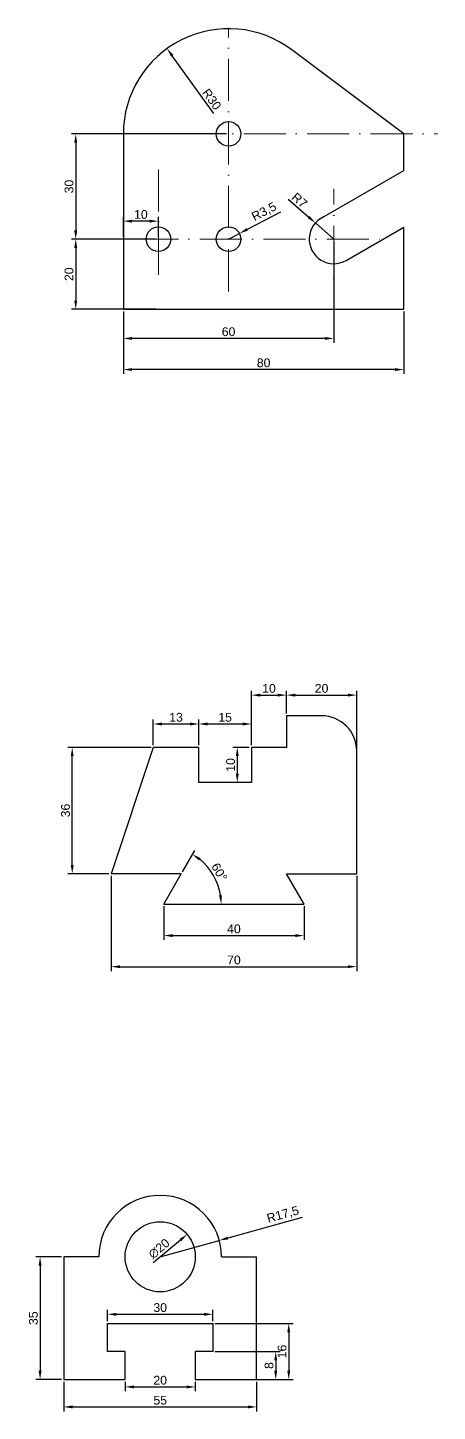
# Model space of a CAD drawing. Header units: millimetres. Extents: x 2742 to 3251, y 847 to 2358.
# Drawn here: x 2775.4 to 2892.2, y 1963.3 to 2357.8 of the extents above; entities that cross this region are included whole.
import ezdxf

# ---------------------------------------------------------------- set-up
doc = ezdxf.new("R2010")
doc.units = ezdxf.units.MM
doc.linetypes.add('ACAD_ISO10W100', pattern=[18, 12, -3, 0, -3])
doc.layers.add('eksen çizgisi', color=1, linetype='ACAD_ISO10W100', lineweight=15)
doc.layers.add('ölçülendirme', color=2, linetype='Continuous', lineweight=15)
doc.styles.get("Standard").update_dxf_attribs({"font": 'arial.ttf'})
doc.dimstyles.new('ISO-25', dxfattribs={"dimtxt": 2.5, "dimasz": 2.5, "dimexe": 1.25, "dimexo": 0.625, "dimtad": 1, "dimtxsty": 'Standard', "dimcen": 2.5, "dimadec": 0, "dimazin": 0, "dimtfac": 1, "dimtmove": 0, "dimatfit": 3, "dimfxl": 1, "dimarcsym": 0})

# ---------------------------------------------------------------- blocks, each defined once
blk = doc.blocks.new('*D157')
at = {"layer": 'Defpoints', "color": 0, "transparency": 16777216}
for p in [(2815.09, 2351.79), (2832.65, 2327.47)]:
    blk.add_point(p, dxfattribs=at)
at = {"layer": 'ölçülendirme', "color": 0, "lineweight": -2, "transparency": 16777216}
blk.add_line((2828.43, 2333.31), (2816.55, 2349.76), dxfattribs=at)
at = {"layer": 'ölçülendirme', "color": 0, "transparency": 16777216}
blk.add_solid([(2816.89, 2350), (2816.21, 2349.52), (2815.09, 2351.79)], dxfattribs=at)
at = {"layer": 'ölçülendirme', "color": 0, "transparency": 16777216, "insert": (2827.86, 2337.35), "char_height": 2.5, "attachment_point": 5, "rotation": 305.84}
blk.add_mtext('R30', dxfattribs=at)
blk = doc.blocks.new('*D158')
at = {"layer": 'Defpoints', "color": 0, "transparency": 16777216}
for p in [(2857.4, 2302.1), (2862.65, 2297.47)]:
    blk.add_point(p, dxfattribs=at)
at = {"layer": 'ölçülendirme', "color": 0, "lineweight": -2, "transparency": 16777216}
for p, q in [((2849.69, 2308.9), (2855.53, 2303.75)), ((2862.65, 2297.47), (2857.4, 2302.1))]:
    blk.add_line(p, q, dxfattribs=at)
at = {"layer": 'ölçülendirme', "color": 0, "transparency": 16777216}
blk.add_solid([(2855.8, 2304.06), (2855.25, 2303.44), (2857.4, 2302.1)], dxfattribs=at)
at = {"layer": 'ölçülendirme', "color": 0, "transparency": 16777216, "insert": (2852.91, 2308.56), "char_height": 2.5, "attachment_point": 5, "rotation": 318.5839}
blk.add_mtext('R7', dxfattribs=at)
blk = doc.blocks.new('*D159')
at = {"layer": 'Defpoints', "color": 0, "transparency": 16777216}
for p in [(2832.65, 2297.47), (2835.75, 2299.09)]:
    blk.add_point(p, dxfattribs=at)
at = {"layer": 'ölçülendirme', "color": 0, "lineweight": -2, "transparency": 16777216}
for p, q in [((2847.46, 2305.21), (2837.97, 2300.25)), ((2832.65, 2297.47), (2835.75, 2299.09))]:
    blk.add_line(p, q, dxfattribs=at)
at = {"layer": 'ölçülendirme', "color": 0, "transparency": 16777216}
blk.add_solid([(2837.78, 2300.62), (2838.16, 2299.88), (2835.75, 2299.09)], dxfattribs=at)
at = {"layer": 'ölçülendirme', "color": 0, "transparency": 16777216, "insert": (2842.84, 2305.19), "char_height": 2.5, "attachment_point": 5, "rotation": 27.5979}
blk.add_mtext('R3,5', dxfattribs=at)
blk = doc.blocks.new('*D200')
at = {"layer": 'Defpoints', "color": 0, "transparency": 16777216}
for p in [(2802.65, 2302.6), (2802.65, 2297.47), (2812.65, 2297.47)]:
    blk.add_point(p, dxfattribs=at)
at = {"layer": 'ölçülendirme', "color": 0, "lineweight": -2, "transparency": 16777216}
for p, q in [((2802.65, 2298.09), (2802.65, 2303.85)), ((2812.65, 2298.09), (2812.65, 2303.85)), ((2810.15, 2302.6), (2805.15, 2302.6))]:
    blk.add_line(p, q, dxfattribs=at)
at = {"layer": 'ölçülendirme', "color": 0, "transparency": 16777216}
for points in [[(2805.15, 2303.02), (2805.15, 2302.18), (2802.65, 2302.6)], [(2810.15, 2303.02), (2810.15, 2302.18), (2812.65, 2302.6)]]:
    blk.add_solid(points, dxfattribs=at)
at = {"layer": 'ölçülendirme', "color": 0, "transparency": 16777216, "insert": (2807.65, 2304.5), "char_height": 2.5, "attachment_point": 5}
blk.add_mtext('10', dxfattribs=at)
blk = doc.blocks.new('*D201')
at = {"layer": 'Defpoints', "color": 0, "transparency": 16777216}
for p in [(2832.65, 2327.47), (2789.07, 2297.47), (2812.65, 2297.47)]:
    blk.add_point(p, dxfattribs=at)
at = {"layer": 'ölçülendirme', "color": 0, "lineweight": -2, "transparency": 16777216}
for p, q in [((2832.03, 2327.47), (2787.82, 2327.47)), ((2789.07, 2324.97), (2789.07, 2299.97)), ((2812.03, 2297.47), (2787.82, 2297.47))]:
    blk.add_line(p, q, dxfattribs=at)
at = {"layer": 'ölçülendirme', "color": 0, "transparency": 16777216}
for points in [[(2788.65, 2324.97), (2789.49, 2324.97), (2789.07, 2327.47)], [(2788.65, 2299.97), (2789.49, 2299.97), (2789.07, 2297.47)]]:
    blk.add_solid(points, dxfattribs=at)
at = {"layer": 'ölçülendirme', "color": 0, "transparency": 16777216, "insert": (2787.17, 2312.47), "char_height": 2.5, "attachment_point": 5, "rotation": 90}
blk.add_mtext('30', dxfattribs=at)
blk = doc.blocks.new('*D202')
at = {"layer": 'Defpoints', "color": 0, "transparency": 16777216}
for p in [(2812.65, 2297.47), (2789.07, 2277.47), (2812.65, 2277.47)]:
    blk.add_point(p, dxfattribs=at)
at = {"layer": 'ölçülendirme', "color": 0, "lineweight": -2, "transparency": 16777216}
for p, q in [((2812.03, 2297.47), (2787.82, 2297.47)), ((2789.07, 2294.97), (2789.07, 2279.97)), ((2812.03, 2277.47), (2787.82, 2277.47))]:
    blk.add_line(p, q, dxfattribs=at)
at = {"layer": 'ölçülendirme', "color": 0, "transparency": 16777216}
for points in [[(2788.65, 2294.97), (2789.49, 2294.97), (2789.07, 2297.47)], [(2788.65, 2279.97), (2789.49, 2279.97), (2789.07, 2277.47)]]:
    blk.add_solid(points, dxfattribs=at)
at = {"layer": 'ölçülendirme', "color": 0, "transparency": 16777216, "insert": (2787.17, 2287.47), "char_height": 2.5, "attachment_point": 5, "rotation": 90}
blk.add_mtext('20', dxfattribs=at)
blk = doc.blocks.new('*D203')
at = {"layer": 'Defpoints', "color": 0, "transparency": 16777216}
for p in [(2862.65, 2297.47), (2802.65, 2277.47), (2802.65, 2269.17)]:
    blk.add_point(p, dxfattribs=at)
at = {"layer": 'ölçülendirme', "color": 0, "lineweight": -2, "transparency": 16777216}
for p, q in [((2862.65, 2296.84), (2862.65, 2267.92)), ((2802.65, 2276.84), (2802.65, 2267.92)), ((2860.15, 2269.17), (2805.15, 2269.17))]:
    blk.add_line(p, q, dxfattribs=at)
at = {"layer": 'ölçülendirme', "color": 0, "transparency": 16777216}
for points in [[(2805.15, 2269.59), (2805.15, 2268.75), (2802.65, 2269.17)], [(2860.15, 2269.59), (2860.15, 2268.75), (2862.65, 2269.17)]]:
    blk.add_solid(points, dxfattribs=at)
at = {"layer": 'ölçülendirme', "color": 0, "transparency": 16777216, "insert": (2832.65, 2271.07), "char_height": 2.5, "attachment_point": 5}
blk.add_mtext('60', dxfattribs=at)
blk = doc.blocks.new('*D204')
at = {"layer": 'Defpoints', "color": 0, "transparency": 16777216}
for p in [(2802.65, 2277.47), (2882.65, 2277.47), (2802.65, 2260.3)]:
    blk.add_point(p, dxfattribs=at)
at = {"layer": 'ölçülendirme', "color": 0, "lineweight": -2, "transparency": 16777216}
for p, q in [((2802.65, 2276.84), (2802.65, 2259.05)), ((2882.65, 2276.84), (2882.65, 2259.05)), ((2880.15, 2260.3), (2805.15, 2260.3))]:
    blk.add_line(p, q, dxfattribs=at)
at = {"layer": 'ölçülendirme', "color": 0, "transparency": 16777216}
for points in [[(2805.15, 2260.71), (2805.15, 2259.88), (2802.65, 2260.3)], [(2880.15, 2260.71), (2880.15, 2259.88), (2882.65, 2260.3)]]:
    blk.add_solid(points, dxfattribs=at)
at = {"layer": 'ölçülendirme', "color": 0, "transparency": 16777216, "insert": (2842.65, 2262.2), "char_height": 2.5, "attachment_point": 5}
blk.add_mtext('80', dxfattribs=at)
blk = doc.blocks.new('*D205')
at = {"layer": 'Defpoints', "color": 0, "transparency": 16777216}
for p in [(2824.18, 2159.27), (2811.18, 2152.6), (2824.18, 2152.6)]:
    blk.add_point(p, dxfattribs=at)
at = {"layer": 'ölçülendirme', "color": 0, "lineweight": -2, "transparency": 16777216}
for p, q in [((2811.18, 2153.22), (2811.18, 2160.52)), ((2813.68, 2159.27), (2821.68, 2159.27)), ((2824.18, 2153.22), (2824.18, 2160.52))]:
    blk.add_line(p, q, dxfattribs=at)
at = {"layer": 'ölçülendirme', "color": 0, "transparency": 16777216}
for points in [[(2813.68, 2159.69), (2813.68, 2158.86), (2811.18, 2159.27)], [(2821.68, 2159.69), (2821.68, 2158.86), (2824.18, 2159.27)]]:
    blk.add_solid(points, dxfattribs=at)
at = {"layer": 'ölçülendirme', "color": 0, "transparency": 16777216, "insert": (2817.68, 2161.17), "char_height": 2.5, "attachment_point": 5}
blk.add_mtext('13', dxfattribs=at)
blk = doc.blocks.new('*D206')
at = {"layer": 'Defpoints', "color": 0, "transparency": 16777216}
for p in [(2839.18, 2159.27), (2824.18, 2152.6), (2839.18, 2152.6)]:
    blk.add_point(p, dxfattribs=at)
at = {"layer": 'ölçülendirme', "color": 0, "lineweight": -2, "transparency": 16777216}
for p, q in [((2824.18, 2153.22), (2824.18, 2160.52)), ((2826.68, 2159.27), (2836.68, 2159.27)), ((2839.18, 2153.22), (2839.18, 2160.52))]:
    blk.add_line(p, q, dxfattribs=at)
at = {"layer": 'ölçülendirme', "color": 0, "transparency": 16777216}
for points in [[(2826.68, 2159.69), (2826.68, 2158.86), (2824.18, 2159.27)], [(2836.68, 2159.69), (2836.68, 2158.86), (2839.18, 2159.27)]]:
    blk.add_solid(points, dxfattribs=at)
at = {"layer": 'ölçülendirme', "color": 0, "transparency": 16777216, "insert": (2831.68, 2161.17), "char_height": 2.5, "attachment_point": 5}
blk.add_mtext('15', dxfattribs=at)
blk = doc.blocks.new('*D207')
at = {"layer": 'Defpoints', "color": 0, "transparency": 16777216}
for p in [(2849.18, 2167.5), (2849.18, 2161.6), (2839.18, 2152.6)]:
    blk.add_point(p, dxfattribs=at)
at = {"layer": 'ölçülendirme', "color": 0, "lineweight": -2, "transparency": 16777216}
for p, q in [((2839.18, 2153.22), (2839.18, 2168.75)), ((2841.68, 2167.5), (2846.68, 2167.5)), ((2849.18, 2162.22), (2849.18, 2168.75))]:
    blk.add_line(p, q, dxfattribs=at)
at = {"layer": 'ölçülendirme', "color": 0, "transparency": 16777216}
for points in [[(2841.68, 2167.91), (2841.68, 2167.08), (2839.18, 2167.5)], [(2846.68, 2167.91), (2846.68, 2167.08), (2849.18, 2167.5)]]:
    blk.add_solid(points, dxfattribs=at)
at = {"layer": 'ölçülendirme', "color": 0, "transparency": 16777216, "insert": (2844.18, 2169.4), "char_height": 2.5, "attachment_point": 5}
blk.add_mtext('10', dxfattribs=at)
blk = doc.blocks.new('*D208')
at = {"layer": 'Defpoints', "color": 0, "transparency": 16777216}
for p in [(2869.18, 2167.5), (2849.18, 2161.6), (2869.18, 2151.6)]:
    blk.add_point(p, dxfattribs=at)
at = {"layer": 'ölçülendirme', "color": 0, "lineweight": -2, "transparency": 16777216}
for p, q in [((2849.18, 2162.22), (2849.18, 2168.75)), ((2851.68, 2167.5), (2866.68, 2167.5)), ((2869.18, 2152.22), (2869.18, 2168.75))]:
    blk.add_line(p, q, dxfattribs=at)
at = {"layer": 'ölçülendirme', "color": 0, "transparency": 16777216}
for points in [[(2851.68, 2167.91), (2851.68, 2167.08), (2849.18, 2167.5)], [(2866.68, 2167.91), (2866.68, 2167.08), (2869.18, 2167.5)]]:
    blk.add_solid(points, dxfattribs=at)
at = {"layer": 'ölçülendirme', "color": 0, "transparency": 16777216, "insert": (2859.18, 2169.4), "char_height": 2.5, "attachment_point": 5}
blk.add_mtext('20', dxfattribs=at)
blk = doc.blocks.new('*D209')
at = {"layer": 'Defpoints', "color": 0, "transparency": 16777216}
for p in [(2839.18, 2152.6), (2835.14, 2142.6), (2839.18, 2142.6)]:
    blk.add_point(p, dxfattribs=at)
at = {"layer": 'ölçülendirme', "color": 0, "lineweight": -2, "transparency": 16777216}
for p, q in [((2838.56, 2152.6), (2833.89, 2152.6)), ((2835.14, 2150.1), (2835.14, 2145.1)), ((2838.56, 2142.6), (2833.89, 2142.6))]:
    blk.add_line(p, q, dxfattribs=at)
at = {"layer": 'ölçülendirme', "color": 0, "transparency": 16777216}
for points in [[(2834.72, 2150.1), (2835.55, 2150.1), (2835.14, 2152.6)], [(2834.72, 2145.1), (2835.55, 2145.1), (2835.14, 2142.6)]]:
    blk.add_solid(points, dxfattribs=at)
at = {"layer": 'ölçülendirme', "color": 0, "transparency": 16777216, "insert": (2833.24, 2147.6), "char_height": 2.5, "attachment_point": 5, "rotation": 90}
blk.add_mtext('10', dxfattribs=at)
blk = doc.blocks.new('*D210')
at = {"layer": 'Defpoints', "color": 0, "transparency": 16777216}
for p in [(2788.07, 2152.6), (2811.18, 2152.6), (2799.18, 2116.6)]:
    blk.add_point(p, dxfattribs=at)
at = {"layer": 'ölçülendirme', "color": 0, "lineweight": -2, "transparency": 16777216}
for p, q in [((2810.56, 2152.6), (2786.82, 2152.6)), ((2788.07, 2119.1), (2788.07, 2150.1)), ((2798.56, 2116.6), (2786.82, 2116.6))]:
    blk.add_line(p, q, dxfattribs=at)
at = {"layer": 'ölçülendirme', "color": 0, "transparency": 16777216}
for points in [[(2787.65, 2150.1), (2788.48, 2150.1), (2788.07, 2152.6)], [(2787.65, 2119.1), (2788.48, 2119.1), (2788.07, 2116.6)]]:
    blk.add_solid(points, dxfattribs=at)
at = {"layer": 'ölçülendirme', "color": 0, "transparency": 16777216, "insert": (2786.16, 2134.6), "char_height": 2.5, "attachment_point": 5, "rotation": 90}
blk.add_mtext('36', dxfattribs=at)
blk = doc.blocks.new('*D211')
at = {"layer": 'Defpoints', "color": 0, "transparency": 16777216}
for p in [(2814.18, 2107.94), (2854.18, 2107.94), (2854.18, 2098.95)]:
    blk.add_point(p, dxfattribs=at)
at = {"layer": 'ölçülendirme', "color": 0, "lineweight": -2, "transparency": 16777216}
for p, q in [((2814.18, 2107.31), (2814.18, 2097.7)), ((2854.18, 2107.31), (2854.18, 2097.7)), ((2816.68, 2098.95), (2851.68, 2098.95))]:
    blk.add_line(p, q, dxfattribs=at)
at = {"layer": 'ölçülendirme', "color": 0, "transparency": 16777216}
for points in [[(2816.68, 2099.37), (2816.68, 2098.54), (2814.18, 2098.95)], [(2851.68, 2099.37), (2851.68, 2098.54), (2854.18, 2098.95)]]:
    blk.add_solid(points, dxfattribs=at)
at = {"layer": 'ölçülendirme', "color": 0, "transparency": 16777216, "insert": (2834.18, 2100.85), "char_height": 2.5, "attachment_point": 5}
blk.add_mtext('40', dxfattribs=at)
blk = doc.blocks.new('*D212')
at = {"layer": 'Defpoints', "color": 0, "transparency": 16777216}
for p in [(2799.18, 2116.6), (2869.18, 2116.6), (2869.18, 2090.09)]:
    blk.add_point(p, dxfattribs=at)
at = {"layer": 'ölçülendirme', "color": 0, "lineweight": -2, "transparency": 16777216}
for p, q in [((2799.18, 2115.97), (2799.18, 2088.84)), ((2869.18, 2115.97), (2869.18, 2088.84)), ((2801.68, 2090.09), (2866.68, 2090.09))]:
    blk.add_line(p, q, dxfattribs=at)
at = {"layer": 'ölçülendirme', "color": 0, "transparency": 16777216}
for points in [[(2801.68, 2090.51), (2801.68, 2089.68), (2799.18, 2090.09)], [(2866.68, 2090.51), (2866.68, 2089.68), (2869.18, 2090.09)]]:
    blk.add_solid(points, dxfattribs=at)
at = {"layer": 'ölçülendirme', "color": 0, "transparency": 16777216, "insert": (2834.18, 2092), "char_height": 2.5, "attachment_point": 5}
blk.add_mtext('70', dxfattribs=at)
blk = doc.blocks.new('*D213')
at = {"layer": 'Defpoints', "color": 0, "transparency": 16777216}
for p in [(2819.18, 2116.6), (2829.56, 2113.54), (2814.18, 2107.94), (2814.18, 2107.94), (2854.18, 2107.94)]:
    blk.add_point(p, dxfattribs=at)
at = {"layer": 'ölçülendirme', "color": 0, "lineweight": -2, "transparency": 16777216}
blk.add_line((2819.5, 2117.14), (2822.99, 2123.2), dxfattribs=at)
blk.add_arc((2814.18, 2107.94), 16.37, 8.7606, 51.2394, dxfattribs=at)
at = {"layer": 'ölçülendirme', "color": 0, "transparency": 16777216}
for points in [[(2824.2, 2120.36), (2824.67, 2121.04), (2822.37, 2122.11)], [(2830.77, 2110.46), (2829.94, 2110.4), (2830.55, 2107.94)]]:
    blk.add_solid(points, dxfattribs=at)
at = {"layer": 'ölçülendirme', "color": 0, "transparency": 16777216, "insert": (2830, 2117.07), "char_height": 2.5, "attachment_point": 5, "rotation": 300}
blk.add_mtext('60°', dxfattribs=at)
blk = doc.blocks.new('*D214')
at = {"layer": 'Defpoints', "color": 0, "transparency": 16777216}
for p in [(2820.85, 2013.79), (2805.47, 2001)]:
    blk.add_point(p, dxfattribs=at)
at = {"layer": 'ölçülendirme', "color": 0, "lineweight": -2, "transparency": 16777216}
blk.add_line((2811.2, 2005.77), (2818.92, 2012.19), dxfattribs=at)
at = {"layer": 'ölçülendirme', "color": 0, "transparency": 16777216}
blk.add_solid([(2818.66, 2012.51), (2819.19, 2011.87), (2820.85, 2013.79)], dxfattribs=at)
at = {"layer": 'ölçülendirme', "color": 0, "transparency": 16777216, "insert": (2812.84, 2009.7), "char_height": 2.5, "attachment_point": 5, "rotation": 39.7404}
blk.add_mtext('∅20', dxfattribs=at)
blk = doc.blocks.new('*D215')
at = {"layer": 'Defpoints', "color": 0, "transparency": 16777216}
for p in [(2830.02, 2012.07), (2813.16, 2007.39)]:
    blk.add_point(p, dxfattribs=at)
at = {"layer": 'ölçülendirme', "color": 0, "lineweight": -2, "transparency": 16777216}
for p, q in [((2853.65, 2018.62), (2832.43, 2012.74)), ((2813.16, 2007.39), (2830.02, 2012.07))]:
    blk.add_line(p, q, dxfattribs=at)
at = {"layer": 'ölçülendirme', "color": 0, "transparency": 16777216}
blk.add_solid([(2832.32, 2013.14), (2832.54, 2012.34), (2830.02, 2012.07)], dxfattribs=at)
at = {"layer": 'ölçülendirme', "color": 0, "transparency": 16777216, "insert": (2848.18, 2019.31), "char_height": 2.5, "attachment_point": 5, "rotation": 15.4944}
blk.add_mtext('R17,5', dxfattribs=at)
blk = doc.blocks.new('*D216')
at = {"layer": 'Defpoints', "color": 0, "transparency": 16777216}
for p in [(2785.66, 2007.39), (2778.91, 1972.39), (2785.66, 1972.39)]:
    blk.add_point(p, dxfattribs=at)
at = {"layer": 'ölçülendirme', "color": 0, "lineweight": -2, "transparency": 16777216}
for p, q in [((2785.03, 2007.39), (2777.66, 2007.39)), ((2778.91, 2004.89), (2778.91, 1974.89)), ((2785.03, 1972.39), (2777.66, 1972.39))]:
    blk.add_line(p, q, dxfattribs=at)
at = {"layer": 'ölçülendirme', "color": 0, "transparency": 16777216}
for points in [[(2778.49, 2004.89), (2779.33, 2004.89), (2778.91, 2007.39)], [(2778.49, 1974.89), (2779.33, 1974.89), (2778.91, 1972.39)]]:
    blk.add_solid(points, dxfattribs=at)
at = {"layer": 'ölçülendirme', "color": 0, "transparency": 16777216, "insert": (2777.01, 1989.89), "char_height": 2.5, "attachment_point": 5, "rotation": 90}
blk.add_mtext('35', dxfattribs=at)
blk = doc.blocks.new('*D217')
at = {"layer": 'Defpoints', "color": 0, "transparency": 16777216}
for p in [(2798.16, 1988.39), (2828.16, 1991), (2828.16, 1988.39)]:
    blk.add_point(p, dxfattribs=at)
at = {"layer": 'ölçülendirme', "color": 0, "lineweight": -2, "transparency": 16777216}
for p, q in [((2798.16, 1989.02), (2798.16, 1992.25)), ((2828.16, 1989.02), (2828.16, 1992.25)), ((2800.66, 1991), (2825.66, 1991))]:
    blk.add_line(p, q, dxfattribs=at)
at = {"layer": 'ölçülendirme', "color": 0, "transparency": 16777216}
for points in [[(2800.66, 1991.41), (2800.66, 1990.58), (2798.16, 1991)], [(2825.66, 1991.41), (2825.66, 1990.58), (2828.16, 1991)]]:
    blk.add_solid(points, dxfattribs=at)
at = {"layer": 'ölçülendirme', "color": 0, "transparency": 16777216, "insert": (2813.16, 1992.9), "char_height": 2.5, "attachment_point": 5}
blk.add_mtext('30', dxfattribs=at)
blk = doc.blocks.new('*D218')
at = {"layer": 'Defpoints', "color": 0, "transparency": 16777216}
for p in [(2803.16, 1972.39), (2823.16, 1972.39), (2823.16, 1970.3)]:
    blk.add_point(p, dxfattribs=at)
at = {"layer": 'ölçülendirme', "color": 0, "lineweight": -2, "transparency": 16777216}
for p, q in [((2803.16, 1971.77), (2803.16, 1969.05)), ((2805.66, 1970.3), (2820.66, 1970.3)), ((2823.16, 1971.77), (2823.16, 1969.05))]:
    blk.add_line(p, q, dxfattribs=at)
at = {"layer": 'ölçülendirme', "color": 0, "transparency": 16777216}
for points in [[(2805.66, 1970.72), (2805.66, 1969.88), (2803.16, 1970.3)], [(2820.66, 1970.72), (2820.66, 1969.88), (2823.16, 1970.3)]]:
    blk.add_solid(points, dxfattribs=at)
at = {"layer": 'ölçülendirme', "color": 0, "transparency": 16777216, "insert": (2813.16, 1972.2), "char_height": 2.5, "attachment_point": 5}
blk.add_mtext('20', dxfattribs=at)
blk = doc.blocks.new('*D219')
at = {"layer": 'Defpoints', "color": 0, "transparency": 16777216}
for p in [(2785.66, 1972.39), (2840.66, 1972.39), (2840.66, 1964.59)]:
    blk.add_point(p, dxfattribs=at)
at = {"layer": 'ölçülendirme', "color": 0, "lineweight": -2, "transparency": 16777216}
for p, q in [((2785.66, 1971.77), (2785.66, 1963.34)), ((2840.66, 1971.77), (2840.66, 1963.34)), ((2788.16, 1964.59), (2838.16, 1964.59))]:
    blk.add_line(p, q, dxfattribs=at)
at = {"layer": 'ölçülendirme', "color": 0, "transparency": 16777216}
for points in [[(2788.16, 1965.01), (2788.16, 1964.18), (2785.66, 1964.59)], [(2838.16, 1965.01), (2838.16, 1964.18), (2840.66, 1964.59)]]:
    blk.add_solid(points, dxfattribs=at)
at = {"layer": 'ölçülendirme', "color": 0, "transparency": 16777216, "insert": (2813.16, 1966.49), "char_height": 2.5, "attachment_point": 5}
blk.add_mtext('55', dxfattribs=at)
blk = doc.blocks.new('*D220')
at = {"layer": 'Defpoints', "color": 0, "transparency": 16777216}
for p in [(2828.16, 1980.39), (2828.16, 1972.39), (2846.1, 1972.39)]:
    blk.add_point(p, dxfattribs=at)
at = {"layer": 'ölçülendirme', "color": 0, "lineweight": -2, "transparency": 16777216}
for p, q in [((2828.78, 1980.39), (2847.35, 1980.39)), ((2846.1, 1977.89), (2846.1, 1974.89)), ((2828.78, 1972.39), (2847.35, 1972.39))]:
    blk.add_line(p, q, dxfattribs=at)
at = {"layer": 'ölçülendirme', "color": 0, "transparency": 16777216}
for points in [[(2845.68, 1977.89), (2846.51, 1977.89), (2846.1, 1980.39)], [(2845.68, 1974.89), (2846.51, 1974.89), (2846.1, 1972.39)]]:
    blk.add_solid(points, dxfattribs=at)
at = {"layer": 'ölçülendirme', "color": 0, "transparency": 16777216, "insert": (2844.2, 1976.39), "char_height": 2.5, "attachment_point": 5, "rotation": 90}
blk.add_mtext('8', dxfattribs=at)
blk = doc.blocks.new('*D142')
at = {"layer": 'Defpoints', "color": 0, "transparency": 16777216}
for p in [(2828.16, 1988.39), (2828.16, 1972.39), (2849.82, 1972.39)]:
    blk.add_point(p, dxfattribs=at)
at = {"layer": 'ölçülendirme', "color": 0, "lineweight": -2, "transparency": 16777216}
for p, q in [((2828.78, 1988.39), (2851.07, 1988.39)), ((2849.82, 1985.89), (2849.82, 1974.89)), ((2828.78, 1972.39), (2851.07, 1972.39))]:
    blk.add_line(p, q, dxfattribs=at)
at = {"layer": 'ölçülendirme', "color": 0, "transparency": 16777216}
for points in [[(2849.4, 1985.89), (2850.23, 1985.89), (2849.82, 1988.39)], [(2849.4, 1974.89), (2850.23, 1974.89), (2849.82, 1972.39)]]:
    blk.add_solid(points, dxfattribs=at)
at = {"layer": 'ölçülendirme', "color": 0, "transparency": 16777216, "insert": (2847.91, 1980.39), "char_height": 2.5, "attachment_point": 5, "rotation": 90}
blk.add_mtext('16', dxfattribs=at)

msp = doc.modelspace()

# ---------------------------------------------------------------- linework, layer by layer
for p, q in [((2882.651, 2327.468), (2850.651, 2351.468)), ((2802.651, 2327.468), (2802.651, 2277.468)), ((2882.651, 2317.065), (2882.651, 2327.468)), ((2858.621, 2303.191), (2882.651, 2317.065)), ((2866.151, 2291.406), (2882.651, 2300.932)), ((2882.651, 2277.468), (2882.651, 2300.932)), ((2802.651, 2277.468), (2882.651, 2277.468)), ((2859.184, 2161.599), (2849.184, 2161.599)), ((2849.184, 2161.599), (2849.184, 2152.599)), ((2811.184, 2152.599), (2799.184, 2116.599)), ((2824.184, 2152.599), (2811.184, 2152.599)), ((2824.184, 2142.599), (2824.184, 2152.599)), ((2849.184, 2152.599), (2839.184, 2152.599)), ((2839.184, 2152.599), (2839.184, 2142.599)), ((2869.184, 2116.599), (2869.184, 2151.599)), ((2839.184, 2142.599), (2824.184, 2142.599)), ((2819.184, 2116.599), (2799.184, 2116.599)), ((2814.184, 2107.939), (2819.184, 2116.599)), ((2854.184, 2107.939), (2849.184, 2116.599)), ((2849.184, 2116.599), (2864.184, 2116.599)), ((2864.184, 2116.599), (2869.184, 2116.599)), ((2814.184, 2107.939), (2854.184, 2107.939)), ((2795.656, 2007.395), (2785.656, 2007.395)), ((2785.656, 2007.395), (2785.656, 1972.395)), ((2830.656, 2007.395), (2840.656, 2007.395)), ((2840.656, 1972.395), (2840.656, 2007.395)), ((2798.156, 1980.395), (2798.156, 1988.395)), ((2798.156, 1988.395), (2828.156, 1988.395)), ((2828.156, 1988.395), (2828.156, 1980.395)), ((2803.156, 1980.395), (2798.156, 1980.395)), ((2803.156, 1972.395), (2803.156, 1980.395)), ((2828.156, 1980.395), (2823.156, 1980.395)), ((2823.156, 1980.395), (2823.156, 1972.395)), ((2785.656, 1972.395), (2803.156, 1972.395)), ((2823.156, 1972.395), (2840.656, 1972.395))]:
    msp.add_line(p, q)
for centre, radius in [((2832.651, 2327.468), 3.5), ((2812.651, 2297.468), 3.5), ((2832.651, 2297.468), 3.5), ((2813.156, 2007.395), 10)]:
    msp.add_circle(centre, radius)
for centre, radius, start, end in [((2832.651, 2327.468), 30, 53.1301, 180), ((2862.651, 2297.468), 7, 114.84591, 300), ((2859.184, 2151.599), 10, 0, 90), ((2813.156, 2007.395), 17.5, 0, 180)]:
    msp.add_arc(centre, radius, start, end)
at = {"layer": 'eksen çizgisi'}
for p, q in [((2832.651, 2282.57), (2832.651, 2357.754)), ((2800.76, 2327.468), (2892.181, 2327.468)), ((2812.651, 2317.373), (2812.651, 2284.696)), ((2862.651, 2271.147), (2862.651, 2311.794)), ((2788.27, 2297.468), (2877.299, 2297.468))]:
    msp.add_line(p, q, dxfattribs=at)

# ---------------------------------------------------------------- dimensions: what is measured, and where the dimension line sits
at = {"layer": 'ölçülendirme'}
for center, mpoint, picture, middle in [((2832.651, 2327.468), (2815.086, 2351.788), '*D157', (2826.316, 2336.239)), ((2813.156, 2007.395), (2830.02, 2012.07), '*D215', (2848.753, 2017.263))]:
    dim = msp.add_radius_dim(center=center, mpoint=mpoint, dimstyle='ISO-25', dxfattribs=at)
    dim.commit()
    dim.dimension.update_dxf_attribs({"geometry": picture, "text_midpoint": middle, "dimtype": 164})
for base, p1, p2, picture, middle in [((2789.07, 2297.468), (2832.651, 2327.468), (2812.651, 2297.468), '*D201', (2787.167, 2312.468)), ((2789.07, 2277.468), (2812.651, 2297.468), (2812.651, 2277.468), '*D202', (2787.168, 2287.468)), ((2788.065, 2152.599), (2799.184, 2116.599), (2811.184, 2152.599), '*D210', (2786.163, 2134.599)), ((2835.138, 2142.599), (2839.184, 2152.599), (2839.184, 2142.599), '*D209', (2833.236, 2147.599)), ((2778.911, 1972.395), (2785.656, 2007.395), (2785.656, 1972.395), '*D216', (2777.009, 1989.895)), ((2849.815, 1972.395), (2828.156, 1988.395), (2828.156, 1972.395), '*D142', (2847.914, 1980.395)), ((2846.097, 1972.395), (2828.156, 1980.395), (2828.156, 1972.395), '*D220', (2844.196, 1976.395))]:
    dim = msp.add_linear_dim(base=base, p1=p1, p2=p2, angle=90, dimstyle='ISO-25', dxfattribs=at)
    dim.commit()
    dim.dimension.update_dxf_attribs({"geometry": picture, "text_midpoint": middle})
for center, mpoint, picture, middle in [((2832.651, 2297.468), (2835.753, 2299.089), '*D159', (2842.838, 2305.193)), ((2862.651, 2297.468), (2857.402, 2302.099), '*D158', (2852.912, 2308.559))]:
    dim = msp.add_radius_dim(center=center, mpoint=mpoint, dimstyle='ISO-25', dxfattribs=at)
    dim.commit()
    dim.dimension.update_dxf_attribs({"geometry": picture, "text_midpoint": middle})
for base, p1, p2, picture, middle in [((2802.651, 2302.6), (2812.651, 2297.468), (2802.651, 2297.468), '*D200', (2807.651, 2304.501)), ((2802.651, 2269.17), (2862.651, 2297.468), (2802.651, 2277.468), '*D203', (2832.651, 2271.071)), ((2802.651, 2260.295), (2882.651, 2277.468), (2802.651, 2277.468), '*D204', (2842.651, 2262.197)), ((2849.184, 2167.497), (2839.184, 2152.599), (2849.184, 2161.599), '*D207', (2844.184, 2169.398)), ((2869.184, 2167.497), (2849.184, 2161.599), (2869.184, 2151.599), '*D208', (2859.184, 2169.398)), ((2824.184, 2159.272), (2811.184, 2152.599), (2824.184, 2152.599), '*D205', (2817.684, 2161.174)), ((2839.184, 2159.272), (2824.184, 2152.599), (2839.184, 2152.599), '*D206', (2831.684, 2161.173)), ((2869.184, 2090.095), (2799.184, 2116.599), (2869.184, 2116.599), '*D212', (2834.184, 2091.996)), ((2854.184, 2098.953), (2814.184, 2107.939), (2854.184, 2107.939), '*D211', (2834.184, 2100.854)), ((2828.156, 1990.995), (2798.156, 1988.395), (2828.156, 1988.395), '*D217', (2813.156, 1992.898)), ((2840.656, 1964.595), (2785.656, 1972.395), (2840.656, 1972.395), '*D219', (2813.156, 1966.491)), ((2823.156, 1970.3), (2803.156, 1972.395), (2823.156, 1972.395), '*D218', (2813.156, 1972.201))]:
    dim = msp.add_linear_dim(base=base, p1=p1, p2=p2, dimstyle='ISO-25', dxfattribs=at)
    dim.commit()
    dim.dimension.update_dxf_attribs({"geometry": picture, "text_midpoint": middle})
dim = msp.add_angular_dim_2l(base=(2829.563, 2113.536), line1=((2814.184, 2107.939), (2854.184, 2107.939)), line2=((2814.184, 2107.939), (2819.184, 2116.599)), dimstyle='ISO-25', dxfattribs=at)
dim.commit()
dim.dimension.update_dxf_attribs({"geometry": '*D213', "text_midpoint": (2830.004, 2117.073)})
dim = msp.add_diameter_dim_2p(p1=(2805.466, 2001.002), p2=(2820.845, 2013.788), dimstyle='ISO-25', dxfattribs=at)
dim.commit()
dim.dimension.update_dxf_attribs({"geometry": '*D214', "text_midpoint": (2814.1, 2008.18), "dimtype": 163})

doc.saveas('drawing.dxf')
